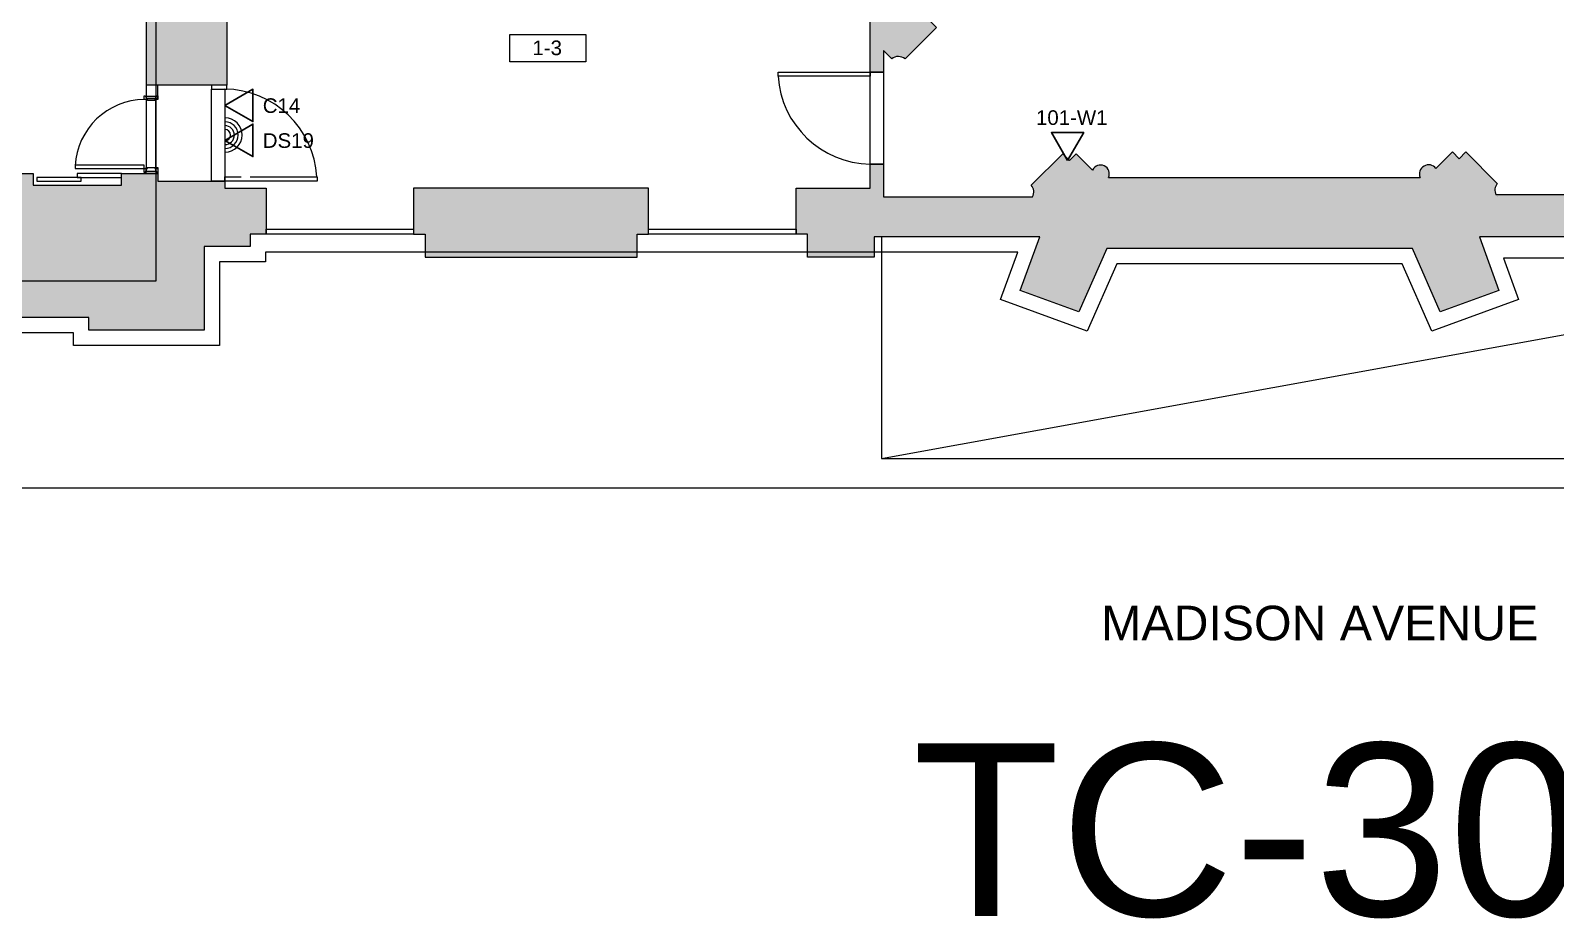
# Model space of a CAD drawing. Header units: inches. Extents: x 891 to 14187, y -1169 to 3232.
# Drawn here: x 5158 to 5952, y 1198 to 1661 of the extents above; entities that cross this region are included whole.
import ezdxf

# ---------------------------------------------------------------- set-up
doc = ezdxf.new("R2010")
doc.units = ezdxf.units.IN
doc.header["$MEASUREMENT"] = 0
for name, pattern in [('IMPORT-IMPORT-CENTER2', [1.125, 0.75, -0.125, 0.125, -0.125]), ('IMPORT-IMPORT-HIDDEN2', [0.1875, 0.125, -0.0625]), ('IMPORT-IMPORT-PHANTOM2', [1.25, 0.625, -0.125, 0.125, -0.125, 0.125, -0.125])]:
    doc.linetypes.add(name, pattern=pattern)
doc.layers.add('_DROPS_IDFS', color=7, linetype='Continuous')
for name, color, linetype, lineweight in [('_OPTEC_LAYER', 1, 'Continuous', 30), ('A-ANNO-RM TAG', 7, 'Continuous', 9), ('A-DOOR', 7, 'Continuous', 9), ('A-DOOR-EXG', 7, 'Continuous', 9), ('A-DOOR-HEAD', 7, 'IMPORT-IMPORT-HIDDEN2', 9), ('A-Grid', 7, 'IMPORT-IMPORT-CENTER2', 9), ('A-Hatch', 7, 'Continuous', 9), ('A-WALL-INT NEW', 7, 'Continuous', 9), ('EX-EXT-CORE', 7, 'Continuous', 9), ('G-ANNO-TEXT', 7, 'Continuous', 9), ('MUC-EXST_COND', 7, 'Continuous', 9), ('MUC-LOW_WALL', 7, 'Continuous', 9), ('SPEAKER', 10, 'Continuous', 20), ('WALL TYPE', 7, 'IMPORT-IMPORT-PHANTOM2', 9)]:
    doc.layers.add(name, color=color, linetype=linetype, lineweight=lineweight)
doc.styles.add('Arial', font='arial.ttf', dxfattribs={"height": 7.623})
doc.styles.add('Arial_3', font='arial.ttf', dxfattribs={"height": 18})

msp = doc.modelspace()

# ---------------------------------------------------------------- hatches: boundary and pattern name
at = {"layer": 'A-Hatch'}
for points in [[(5218.11, 1632.03), (5260.11, 1632.03), (5260.11, 1690.47), (5323.1, 1690.47), (5323.1, 1690.98), (5321.91, 1693.04), (5321.91, 1694.38), (5319.55, 1695.75), (5319.55, 1697.81), (5317.38, 1699.06), (5312.89, 1710.33), (5279.45, 1710.33), (5279.45, 1742.11), (5250.11, 1742.11), (5250.11, 1724.11), (5218.11, 1724.11), (5218.11, 1703.91)], [(5595.33, 1638.88), (5602.24, 1638.88), (5602.24, 1650.08), (5606.52, 1645.79), (5607.59, 1646.45), (5608.78, 1646.85), (5610.03, 1646.98), (5611.28, 1646.82), (5612.46, 1646.39), (5613.51, 1645.71), (5629.87, 1662.06), (5626.33, 1665.6), (5629.87, 1669.13), (5620.28, 1678.72), (5621.08, 1679.49), (5621.67, 1680.43), (5622.01, 1681.48), (5622.09, 1682.58), (5621.91, 1683.67), (5621.47, 1684.69), (5620.79, 1685.57), (5619.93, 1686.26), (5618.92, 1686.72), (5617.83, 1686.93), (5616.73, 1686.87), (5615.67, 1686.54), (5615.67, 1721.9), (5615.03, 1721.9), (5614.26, 1722), (5613.53, 1722.3), (5612.91, 1722.77), (5612.44, 1723.4), (5612.14, 1724.12), (5612.03, 1724.9), (5612.03, 1726.17), (5607.8, 1726.17), (5608.18, 1727.45), (5608.23, 1728.79), (5607.96, 1730.1), (5607.37, 1731.3), (5606.51, 1732.32), (5605.42, 1733.1), (5604.17, 1733.59), (5602.84, 1733.75), (5601.51, 1733.59), (5600.27, 1733.1), (5599.18, 1732.32), (5598.31, 1731.3), (5597.72, 1730.1), (5597.45, 1728.79), (5597.5, 1727.45), (5597.88, 1726.17), (5582.14, 1726.17), (5582.52, 1727.45), (5582.57, 1728.79), (5582.3, 1730.1), (5581.71, 1731.3), (5580.85, 1732.32), (5579.76, 1733.1), (5578.51, 1733.59), (5577.18, 1733.75), (5575.85, 1733.59), (5574.61, 1733.1), (5573.52, 1732.32), (5572.65, 1731.3), (5572.06, 1730.1), (5571.79, 1728.79), (5571.84, 1727.45), (5572.22, 1726.17), (5568.31, 1726.17), (5568.31, 1724.9), (5568.21, 1724.12), (5567.91, 1723.4), (5567.43, 1722.77), (5566.81, 1722.3), (5566.09, 1722), (5564.99, 1721.9), (5564.99, 1710.33), (5549.77, 1710.33), (5545.27, 1699.06), (5543.11, 1697.81), (5543.11, 1695.75), (5540.74, 1694.38), (5540.74, 1693.04), (5539.87, 1691.52), (5595.33, 1691.52)], [(5892.33, 1513.94), (5922.88, 1525.06), (5912.73, 1552.93), (5994.81, 1552.93), (5994.81, 1549.93), (6018.81, 1549.93), (6018.81, 1573.93), (6013.81, 1573.93), (6013.81, 1645.85), (6034.74, 1636.09), (6055.3, 1680.2), (6055.3, 1685.64), (6058.8, 1685.64), (6058.8, 1692.66), (6060.3, 1692.66), (6060.3, 1700.66), (6058.8, 1700.66), (6058.8, 1707.67), (6055.3, 1707.67), (6055.3, 1712.35), (6009.92, 1712.35), (6009.81, 1713.12), (6009.51, 1713.85), (6009.04, 1714.47), (6008.42, 1714.94), (6007.69, 1715.24), (6006.92, 1715.35), (6001.28, 1715.35), (6001.25, 1721.19), (6001.17, 1721.76), (6000.87, 1722.49), (6000.4, 1723.11), (5999.77, 1723.59), (5999.05, 1723.89), (5998.28, 1723.99), (5996.32, 1723.99), (5995.54, 1723.89), (5994.82, 1723.59), (5994.2, 1723.11), (5993.72, 1722.49), (5993.42, 1721.76), (5993.32, 1720.91), (5993.32, 1715.35), (5987.67, 1715.35), (5986.9, 1715.24), (5986.17, 1714.94), (5985.55, 1714.47), (5985.08, 1713.85), (5984.78, 1713.12), (5984.68, 1712.11), (5984.7, 1686.87), (5983.49, 1687.16), (5982.24, 1687.14), (5981.04, 1686.8), (5979.96, 1686.16), (5979.09, 1685.27), (5978.47, 1684.18), (5978.15, 1682.97), (5978.15, 1681.72), (5978.47, 1680.52), (5979.09, 1679.43), (5979.96, 1678.54), (5971.44, 1670.01), (5974.97, 1666.48), (5971.44, 1662.94), (5987.8, 1646.59), (5988.86, 1647.28), (5990.06, 1647.71), (5991.32, 1647.86), (5992.59, 1647.72), (5993.79, 1647.29), (5995.85, 1649.36), (5995.85, 1574.86), (5921.35, 1574.86), (5920.93, 1576.06), (5920.79, 1577.32), (5920.94, 1578.59), (5921.37, 1579.78), (5922.06, 1580.85), (5905.7, 1597.21), (5902.17, 1593.67), (5898.63, 1597.21), (5890.11, 1588.68), (5889.21, 1589.56), (5888.12, 1590.18), (5886.9, 1590.5), (5885.65, 1590.49), (5884.44, 1590.17), (5883.35, 1589.54), (5882.46, 1588.65), (5881.83, 1587.57), (5881.5, 1586.35), (5881.49, 1585.1), (5881.8, 1583.88), (5719.47, 1583.88), (5719.83, 1585.01), (5719.89, 1586.2), (5719.63, 1587.37), (5719.09, 1588.42), (5718.29, 1589.3), (5717.29, 1589.95), (5716.16, 1590.31), (5714.97, 1590.37), (5713.81, 1590.12), (5712.75, 1589.58), (5711.87, 1588.78), (5711.22, 1587.78), (5702.7, 1596.3), (5699.16, 1592.77), (5695.63, 1596.3), (5679.27, 1579.95), (5679.97, 1578.86), (5680.4, 1577.64), (5680.54, 1576.36), (5680.38, 1575.07), (5679.93, 1573.86), (5602.24, 1573.86), (5602.24, 1578.43), (5556.7, 1578.43), (5556.7, 1554.43), (5562.7, 1554.43), (5562.7, 1542.43), (5597.44, 1542.43), (5597.44, 1552.93), (5683.69, 1552.93), (5673.54, 1525.06), (5704.09, 1513.94), (5718.62, 1546.93), (5877.8, 1546.93), (5878.01, 1546.44)], [(5602.24, 1578.43), (5602.24, 1590.88), (5595.37, 1590.88), (5595.37, 1578.43)], [(5188.29, 1504.43), (5248.29, 1504.43), (5248.29, 1547.93), (5272.29, 1547.93), (5272.29, 1554.43), (5280.6, 1554.43), (5280.6, 1578.43), (5259.11, 1578.43), (5259.11, 1582.03), (5224.11, 1582.03), (5224.11, 1585.93), (5205.2, 1585.93), (5205.2, 1579.93), (5159.2, 1579.93), (5159.2, 1585.93), (5140.31, 1585.93), (5140.31, 1538.93), (5135.31, 1520.93), (5135.31, 1518.21), (5137.81, 1518.21), (5137.81, 1514.21), (5139.81, 1514.21), (5139.81, 1510.93), (5188.29, 1510.93)], [(5363.46, 1542.43), (5473.84, 1542.43), (5473.84, 1554.43), (5479.84, 1554.43), (5479.84, 1578.43), (5357.46, 1578.43), (5357.46, 1554.43), (5363.46, 1554.43)]]:
    msp.add_hatch(color=9, dxfattribs=at).paths.add_polyline_path(points)

# ---------------------------------------------------------------- linework, layer by layer
at = {"layer": '_DROPS_IDFS', "color": 1, "lineweight": 30}
for points in [[(5259.09, 1621.49), (5273.71, 1613.05), (5273.71, 1629.93)], [(5259.09, 1603.28), (5273.71, 1594.83), (5273.71, 1611.72)], [(5698.19, 1592.74), (5706.63, 1607.36), (5689.75, 1607.36)]]:
    msp.add_lwpolyline(points, close=True, dxfattribs=at)
at = {"layer": 'A-ANNO-RM TAG', "color": 9, "flags": 128}
msp.add_lwpolyline([(5407.54, 1658.38), (5447.22, 1658.38), (5447.22, 1644.16), (5407.54, 1644.16)], close=True, dxfattribs=at)
at = {"layer": 'A-DOOR', "color": 8, "flags": 128}
for points in [[(5217.11, 1626.55), (5217.61, 1626.55), (5217.61, 1626.05), (5223.61, 1626.05), (5223.61, 1626.55), (5224.11, 1626.55), (5224.11, 1624.55), (5222.61, 1624.55), (5222.61, 1624.04), (5218.86, 1624.04), (5218.86, 1624.55), (5217.11, 1624.55)], [(5217.11, 1590.3), (5181.11, 1590.3), (5181.11, 1588.55), (5217.11, 1588.55)], [(5223.61, 1587.05), (5217.61, 1587.05), (5217.61, 1586.55), (5217.11, 1586.55), (5217.11, 1588.55), (5218.86, 1588.55), (5218.86, 1589.06), (5222.61, 1589.06), (5222.61, 1588.55), (5224.11, 1588.55), (5224.11, 1586.55), (5223.61, 1586.55)]]:
    msp.add_lwpolyline(points, close=True, dxfattribs=at)
at = {"layer": 'A-DOOR', "color": 55, "lineweight": 13, "flags": 128}
msp.add_lwpolyline([(5217.11, 1590.3), (5181.11, 1590.3), (5181.11, 1588.55), (5217.11, 1588.55)], close=True, dxfattribs=at)
at = {"layer": 'A-DOOR', "color": 8}
msp.add_arc((5217.56, 1588.06), 36.5, 90.70475, 176.87009, dxfattribs=at)
at = {"layer": 'A-DOOR-EXG', "color": 8}
for p, q in [((5547.33, 1636.72), (5547.33, 1638.88)), ((5547.33, 1638.88), (5595.33, 1638.88)), ((5595.33, 1638.88), (5595.33, 1636.72)), ((5595.33, 1636.72), (5547.33, 1636.72)), ((5184.2, 1583.93), (5161.2, 1583.93)), ((5161.2, 1583.93), (5161.2, 1581.93)), ((5161.2, 1581.93), (5184.2, 1581.93)), ((5205.2, 1585.93), (5182.2, 1585.93)), ((5182.2, 1585.93), (5182.2, 1583.93)), ((5182.2, 1583.93), (5205.2, 1583.93)), ((5184.2, 1581.93), (5184.2, 1583.93)), ((5205.2, 1583.93), (5205.2, 1585.93)), ((5259.11, 1582.03), (5259.11, 1584.2)), ((5259.11, 1584.2), (5267.58, 1584.2)), ((5269.36, 1582.03), (5259.11, 1582.03)), ((5307.11, 1582.03), (5269.59, 1582.03)), ((5272.23, 1584.2), (5307.11, 1584.2)), ((5307.11, 1584.2), (5307.11, 1582.03))]:
    msp.add_line(p, q, dxfattribs=at)
for centre, start, end in [((5258.27, 1581.11), 3.62166, 89.02559), ((5596.16, 1639.81), 183.62166, 269.02559)]:
    msp.add_arc(centre, 48.93, start, end, dxfattribs=at)
at = {"layer": 'A-DOOR-HEAD', "color": 8, "linetype": 'Continuous'}
for p, q in [((5595.33, 1638.88), (5602.24, 1638.88)), ((5595.33, 1590.88), (5595.33, 1638.88)), ((5602.24, 1638.88), (5602.24, 1590.88)), ((5252.2, 1582.03), (5252.2, 1630.03)), ((5252.2, 1630.03), (5259.11, 1630.03)), ((5259.11, 1630.03), (5259.11, 1582.03)), ((5602.24, 1590.88), (5595.33, 1590.88)), ((5259.11, 1582.03), (5252.2, 1582.03))]:
    msp.add_line(p, q, dxfattribs=at)
at = {"layer": 'A-DOOR-HEAD', "color": 8, "linetype": 'Continuous', "flags": 128}
msp.add_lwpolyline([(5223.18, 1626.05), (5218.18, 1626.05), (5218.18, 1587.05), (5223.18, 1587.05)], close=True, dxfattribs=at)
at = {"layer": 'A-Grid', "color": 8, "linetype": 'Continuous'}
msp.add_line((5601.2, 1437.51), (6813.21, 1657.67), dxfattribs=at)
at = {"layer": 'A-WALL-INT NEW', "color": 8}
for p, q in [((5280.6, 1557.05), (5357.46, 1557.05)), ((5280.6, 1554.43), (5280.6, 1557.05)), ((5357.46, 1554.43), (5280.6, 1554.43)), ((5357.46, 1557.05), (5357.46, 1554.43)), ((5479.84, 1557.05), (5556.7, 1557.05)), ((5479.84, 1554.43), (5479.84, 1557.05)), ((5556.7, 1554.43), (5479.84, 1554.43)), ((5556.7, 1557.05), (5556.7, 1554.43))]:
    msp.add_line(p, q, dxfattribs=at)
at = {"layer": 'EX-EXT-CORE', "color": 8}
for p, q in [((5719.47, 1583.88), (5881.8, 1583.88)), ((5921.97, 1573.86), (5921.97, 1573.87))]:
    msp.add_line(p, q, dxfattribs=at)
at = {"layer": 'EX-EXT-CORE', "color": 8, "flags": 128}
for points in [[(5224.11, 1724.11), (5224.11, 1741.38), (5218.11, 1741.38), (5218.11, 1625.06), (5224.11, 1625.06), (5224.11, 1632.03)], [(5319.55, 1697.81), (5319.55, 1695.75), (5321.91, 1694.38), (5321.91, 1693.04), (5323.1, 1690.98), (5323.1, 1690.47), (5260.11, 1690.47), (5260.11, 1632.03), (5218.11, 1632.03)], [(5606.52, 1645.79), (5602.24, 1650.08), (5602.24, 1638.88), (5595.33, 1638.88), (5595.33, 1691.52), (5539.87, 1691.52)], [(5613.51, 1645.71), (5629.87, 1662.06), (5626.33, 1665.6), (5629.87, 1669.13), (5620.28, 1678.72)], [(5993.79, 1647.29), (5995.85, 1649.36), (5995.85, 1574.86), (5921.35, 1574.86)], [(5922.06, 1580.85), (5905.7, 1597.21), (5902.17, 1593.67), (5898.63, 1597.21), (5890.11, 1588.68)], [(5218.11, 1585.93), (5218.11, 1589.06), (5224.11, 1589.06), (5224.11, 1582.03), (5259.11, 1582.03), (5259.11, 1578.43), (5280.6, 1578.43), (5280.6, 1554.43), (5272.29, 1554.43), (5272.29, 1547.93), (5248.29, 1547.93), (5248.29, 1504.43), (5188.29, 1504.43), (5188.29, 1510.93), (5139.81, 1510.93), (5139.81, 1514.21), (5137.81, 1514.21), (5137.81, 1518.21), (5135.31, 1518.21), (5135.31, 1520.93), (5140.31, 1538.93), (5140.31, 1595.56), (5146.81, 1595.56), (5146.81, 1585.93)], [(5994.81, 1552.93), (5912.73, 1552.93), (5922.88, 1525.06), (5892.33, 1513.94), (5877.8, 1546.93), (5718.62, 1546.93), (5704.09, 1513.94), (5673.54, 1525.06), (5683.69, 1552.93), (5597.44, 1552.93), (5597.44, 1542.43), (5562.7, 1542.43), (5562.7, 1554.43), (5556.7, 1554.43), (5556.7, 1578.43), (5595.37, 1578.43), (5595.37, 1590.88), (5602.24, 1590.88), (5602.24, 1573.86), (5679.93, 1573.86)], [(5679.27, 1579.95), (5695.63, 1596.3), (5699.16, 1592.77), (5702.7, 1596.3), (5711.22, 1587.78)], [(5140.31, 1585.93), (5159.2, 1585.93), (5159.2, 1579.93), (5205.2, 1579.93), (5205.2, 1585.93), (5224.11, 1585.93)]]:
    msp.add_lwpolyline(points, dxfattribs=at)
for points in [[(5252.2, 1630.03), (5260.11, 1630.03), (5260.11, 1632.03), (5252.2, 1632.03)], [(5363.46, 1554.43), (5363.46, 1542.43), (5473.84, 1542.43), (5473.84, 1554.43), (5479.84, 1554.43), (5479.84, 1578.43), (5357.46, 1578.43), (5357.46, 1554.43)]]:
    msp.add_lwpolyline(points, close=True, dxfattribs=at)
at = {"layer": 'EX-EXT-CORE', "color": 8}
for centre, radius, start, end in [((5609.96, 1641.39), 5.58, 50.56724, 128.03049), ((5715.34, 1585.83), 4.56, 334.75745, 154.64383), ((5886.3, 1585.69), 4.84, 38.13117, 201.95102), ((5674.96, 1576.4), 5.58, 332.94405, 39.43276), ((5926.37, 1577.3), 5.58, 140.56724, 205.96347)]:
    msp.add_arc(centre, radius, start, end, dxfattribs=at)
at = {"layer": 'MUC-EXST_COND', "color": 8}
for p, q in [((5601.2, 1552.93), (5601.2, 1437.51)), ((5601.2, 1437.51), (6831.2, 1437.51)), ((6831.2, 1422.01), (4613.87, 1422.01))]:
    msp.add_line(p, q, dxfattribs=at)
at = {"layer": 'MUC-LOW_WALL', "color": 8}
for p, q in [((5672.24, 1544.92), (5280.3, 1544.92)), ((5280.3, 1544.92), (5280.3, 1539.92)), ((5663.27, 1520.27), (5672.24, 1544.92)), ((6026.81, 1541.93), (5925.27, 1541.93)), ((5925.27, 1541.93), (5933.15, 1520.27)), ((5280.3, 1539.92), (5256.3, 1539.92)), ((5256.3, 1539.92), (5256.3, 1496.42)), ((5723.85, 1538.92), (5708.4, 1503.84)), ((5872.57, 1538.92), (5723.85, 1538.92)), ((5888.02, 1503.84), (5872.57, 1538.92)), ((5708.4, 1503.84), (5663.27, 1520.27)), ((5933.15, 1520.27), (5888.02, 1503.84)), ((5180.27, 1502.92), (5076.79, 1502.92)), ((5180.27, 1496.42), (5180.27, 1502.92)), ((5256.3, 1496.42), (5180.27, 1496.42))]:
    msp.add_line(p, q, dxfattribs=at)
at = {"layer": 'SPEAKER', "color": 3}
for radius in [8.94, 6.94, 4.94, 2.93]:
    msp.add_arc((5259.11, 1606.03), radius, 270, 90, dxfattribs=at)
at = {"layer": 'WALL TYPE', "color": 8, "linetype": 'Continuous'}
for p, q in [((5223.38, 1530.08), (5223.38, 1786.42)), ((4909.98, 1530.08), (5223.38, 1530.08))]:
    msp.add_line(p, q, dxfattribs=at)

# ---------------------------------------------------------------- texts
at = {"layer": '_OPTEC_LAYER', "char_height": 7.623, "attachment_point": 1, "style": 'Arial'}
for s, width, heights, insert in [('C14', 5.9059, [0.748], (5278.85, 1625.19)), ('101-W1', 35.0255, [24.98], (5681.7, 1618.94)), ('DS19', 5.9059, [0.748], (5278.85, 1606.98))]:
    msp.add_mtext_dynamic_manual_height_columns(s, width=width, gutter_width=1, heights=heights, dxfattribs=dict(at, insert=insert))
at = {"layer": 'A-ANNO-RM TAG', "style": 'Arial'}
msp.add_text('1-3', height=7.623, dxfattribs=at).set_placement((5419.34, 1647.69))
at = {"layer": 'G-ANNO-TEXT', "style": 'Arial_3'}
for s, height, p in [('MADISON AVENUE', 18, (5715.68, 1342.74)), ('TC-301', 90, (5617.35, 1199.01))]:
    msp.add_text(s, height=height, dxfattribs=at).set_placement(p)

doc.saveas('drawing.dxf')
